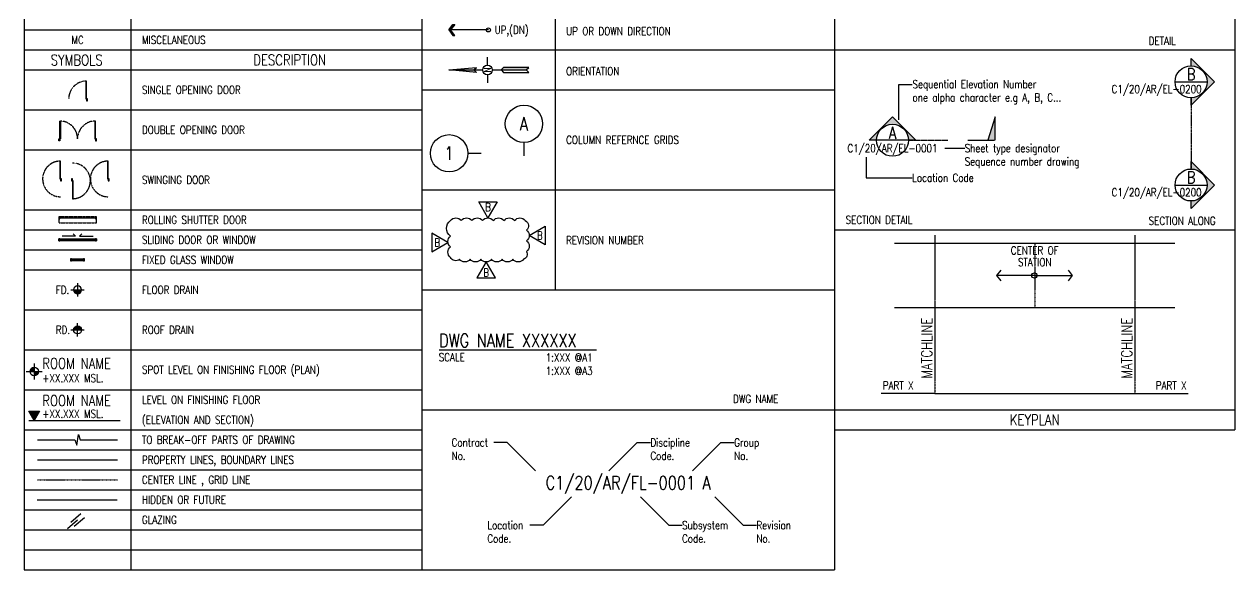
# Model space of a CAD drawing. Header units: millimetres. Extents: x -2196631 to 160, y -11674 to 51770.
# Drawn here: x -944706 to -922016, y -11674 to -1441 of the extents above; entities that cross this region are included whole.
import ezdxf
from ezdxf.enums import TextEntityAlignment as Align

# ---------------------------------------------------------------- set-up
doc = ezdxf.new("R2010")
doc.units = ezdxf.units.MM
for name, pattern in [('ACAD_ISO02W100', [15, 12, -3]), ('CENTER', [2, 1.25, -0.25, 0.25, -0.25]), ('CENTER2', [28.575, 19.05, -3.175, 3.175, -3.175]), ('HIDDEN', [0.375, 0.25, -0.125]), ('PHANTOM', [2.5, 1.25, -0.25, 0.25, -0.25, 0.25, -0.25])]:
    doc.linetypes.add(name, pattern=pattern)
for name, color, linetype in [('Break', 3, 'Continuous'), ('Dim', 1, 'Continuous'), ('Door', 2, 'Continuous'), ('Elevation View', 3, 'Continuous'), ('FD.&RD.', 2, 'Continuous'), ('GL', 3, 'Continuous'), ('GLAZING', 149, 'Continuous'), ('Grid Center', 1, 'Continuous'), ('hidden', 7, 'ACAD_ISO02W100'), ('Level Spec', 3, 'Continuous'), ('Level Spot', 3, 'Continuous'), ('Match Line', 5, 'PHANTOM'), ('Open', 1, 'HIDDEN'), ('Orientation', 3, 'Continuous'), ('PROPERTY LINES', 5, 'Continuous'), ('Revision', 1, 'Continuous'), ('Section', 5, 'Continuous'), ('Slope', 1, 'Continuous'), ('Symbols', 1, 'Continuous'), ('TEXT 1', 1, 'Continuous'), ('TEXT 3', 3, 'Continuous'), ('TEXT 4', 4, 'Continuous'), ('TEXT 5', 5, 'Continuous'), ('Up.Down.', 1, 'Continuous'), ('Wording', 3, 'Continuous')]:
    doc.layers.add(name, color=color, linetype=linetype)
doc.styles.add('Romens', font='romans.shx', dxfattribs={"width": 0.8})
doc.dimstyles.new('AA-50', dxfattribs={"dimscale": 0.05, "dimtxt": 3, "dimasz": 3, "dimexe": 2, "dimexo": 1, "dimgap": 1.5, "dimtad": 1, "dimdec": 0, "dimlfac": 1000, "dimzin": 0, "dimdsep": 46, "dimtxsty": 'Romens', "dimcen": 0.3, "dimdle": 2, "dimclrd": 1, "dimclre": 1, "dimclrt": 3, "dimadec": 0, "dimazin": 0, "dimtfac": 1, "dimtdec": 0, "dimtix": 1, "dimtmove": 1, "dimatfit": 3, "dimfxl": 0, "dimtolj": 1, "dimtzin": 0, "dimarcsym": 0})
pattern_1 = [(180, (-20.349498, -12.031288), (-3e-18, -0.025), [])]

# ---------------------------------------------------------------- blocks, each defined once
blk = doc.blocks.new('*D47')
at = {"layer": 'Defpoints', "color": 0, "transparency": 16777216}
for p in [(-927641, -8091), (-923891, -8091), (-923891, -8366)]:
    blk.add_point(p, dxfattribs=at)
at = {"layer": 'Dim', "color": 1, "linetype": 'CENTER2', "lineweight": -2, "transparency": 16777216}
for p, q in [((-927641, -8091), (-927641, -8366)), ((-923891, -8091), (-923891, -8366))]:
    blk.add_line(p, q, dxfattribs=at)
at = {"layer": 'Dim', "color": 1, "lineweight": -2, "transparency": 16777216}
blk.add_line((-927641, -8366), (-923891, -8366), dxfattribs=at)
at = {"layer": 'Dim', "color": 1, "transparency": 16777216}
for points in [[(-927641, -8366), (-927641, -8366), (-927641, -8366)], [(-923891, -8366), (-923891, -8366), (-923891, -8366)]]:
    blk.add_solid(points, dxfattribs=at)
at = {"layer": 'Dim', "color": 3, "transparency": 16777216, "insert": (-925766, -8366), "char_height": 0.15, "attachment_point": 5, "style": 'Romens'}
blk.add_mtext('\\A1;PART X', dxfattribs=at)
blk = doc.blocks.new('GLAZING')
at = {"layer": 'GLAZING'}
for points in [[(-0.38, -0.325), (0, 0)], [(-0.255, -0.086), (0.125, 0.238)], [(-0.125, -0.238), (0.255, 0.086)]]:
    blk.add_lwpolyline(points, dxfattribs=at)
blk = doc.blocks.new('FINISHING FLOOR - ( ELE - SEC )')
at = {"layer": 'Level Spec'}
h = blk.add_hatch(color=1, dxfattribs=at)
h.dxf.hatch_style = 1
h.paths.add_polyline_path([(0, 0), (-0.199, 0.345), (0.199, 0.345)])
at = {"layer": 'Level Spec', "color": 1}
blk.add_lwpolyline([(0, 0), (-0.199, 0.345), (0.199, 0.345)], close=True, dxfattribs=at)
at = {"layer": 'TEXT 3', "style": 'Romens', "width": 0.8}
blk.add_attdef('+XX.XXXMSL.', (0.299, 0.1), '', height=0.3, dxfattribs=at)
at = {"layer": 'TEXT 4', "style": 'Romens', "width": 0.8}
blk.add_attdef('XXXXXX_X', (0.299, 0.545), '', height=0.4, dxfattribs=at)
blk = doc.blocks.new('REVISION 2')
at = {"layer": 'Revision'}
blk.add_lwpolyline([(0, 0), (-0.346, -0.6), (0.346, -0.6)], close=True, dxfattribs=at)
at = {"layer": 'Revision', "color": 2, "style": 'Romens', "width": 0.8}
blk.add_attdef('B', text='', height=0.3, dxfattribs=at).set_placement((0, -0.4), align=Align.MIDDLE_CENTER)
blk = doc.blocks.new('REVISION 1')
at = {"layer": 'Revision'}
blk.add_lwpolyline([(0, 0), (-0.6, 0.346), (-0.6, -0.346)], close=True, dxfattribs=at)
at = {"layer": 'Revision', "color": 2, "style": 'Romens', "width": 0.8}
blk.add_attdef('B', text='', height=0.3, dxfattribs=at).set_placement((-0.4, 0), align=Align.MIDDLE_CENTER)
blk = doc.blocks.new('SPOT LEVEL')
h = blk.add_hatch(color=1)
h.dxf.hatch_style = 1
h.paths.add_polyline_path([(0, 0.16, 0.414214), (-0.16, 0), (0, 0)])
h = blk.add_hatch(color=1)
h.dxf.hatch_style = 1
h.paths.add_polyline_path([(0.16, 0), (0, 0), (0, -0.16, 0.414214)])
at = {"color": 1}
for points in [[(-0.3, 0), (0.3, 0)], [(0, 0.3), (0, -0.3)]]:
    blk.add_lwpolyline(points, dxfattribs=at)
at = {"color": 2}
blk.add_circle((0, 0), 0.16, dxfattribs=at)
at = {"layer": 'TEXT 3', "style": 'Romens', "width": 0.8}
blk.add_attdef('+XX.XXXMSL.', (0.299, -0.4), '', height=0.3, dxfattribs=at)
at = {"layer": 'TEXT 4', "style": 'Romens', "width": 0.8}
blk.add_attdef('ROOMNAME', (0.299, 0.1), '', height=0.4, dxfattribs=at)
blk = doc.blocks.new('UP OR DOWN DIRECTION')
at = {"layer": 'Slope'}
h = blk.add_hatch(dxfattribs=at)
h.set_pattern_fill('ANSI31', color=256, scale=0.2, angle=135)
h.set_pattern_definition(pattern_1)
h.paths.add_polyline_path([(-1.264, 0.202), (-1.334, 0.202), (-1.486, 0), (-1.416, 0)])
h = blk.add_hatch(dxfattribs=at)
h.set_pattern_fill('ANSI31', color=256, scale=0.2, angle=135)
h.set_pattern_definition(pattern_1)
h.paths.add_polyline_path([(-1.264, -0.202), (-1.334, -0.202), (-1.486, 0), (-1.416, 0)])
for points in [[(0, 0), (-1.486, 0), (-1.334, 0.202), (-1.264, 0.202), (-1.416, 0)], [(0, 0), (-1.486, 0), (-1.334, -0.202), (-1.264, -0.202), (-1.416, 0)]]:
    blk.add_lwpolyline(points, dxfattribs=at)
blk.add_circle((0, 0), 0.075, dxfattribs=at)
at = {"layer": 'TEXT 3', "style": 'Romens', "width": 0.8}
blk.add_attdef('UP,(DN)', (0.234, -0.149), '', height=0.3, dxfattribs=at)
blk = doc.blocks.new('ORIENTATION')
h = blk.add_hatch(color=256)
h.dxf.hatch_style = 1
h.paths.add_polyline_path([(-1.453, 0), (-0.414, -0.094), (-0.509, 0)])
h = blk.add_hatch(color=256)
h.dxf.hatch_style = 1
h.paths.add_polyline_path([(0.603, 0.094), (0.509, 0), (1.453, 0), (1.547, 0.094)])
for points in [[(0, 0.182), (0, 0.484)], [(-1.453, 0), (-0.414, 0.094)], [(-1.453, 0), (-0.182, 0)], [(-0.414, -0.094), (-1.453, 0)], [(-0.509, 0), (-0.414, 0.094)], [(0.182, 0), (1.453, 0)], [(0.509, 0), (0.603, 0.094)], [(1.547, 0.094), (0.603, 0.094)], [(1.453, 0), (1.547, 0.094)], [(-0.509, 0), (-0.414, -0.094)], [(0, -0.182), (0, -0.484)], [(0.509, 0), (0.603, -0.094)], [(0.603, -0.094), (1.547, -0.094)], [(1.453, 0), (1.547, -0.094)]]:
    blk.add_lwpolyline(points)
blk.add_circle((0, 0), 0.182)
at = {"layer": 'TEXT 3', "style": 'Romens', "width": 0.8}
blk.add_text('N', height=0.242, rotation=90, dxfattribs=at).set_placement((0, 0), align=Align.MIDDLE_CENTER)
blk = doc.blocks.new('COLUMN REFERNCE GRIDS 2')
at = {"layer": 'GL'}
blk.add_lwpolyline([(-0.5, 0), (0, 0)], dxfattribs=at)
blk.add_circle((-1.2, 0), 0.7, dxfattribs=at)
at = {"layer": 'TEXT 5', "style": 'Romens', "width": 0.8}
blk.add_attdef('1', text='', height=0.5, dxfattribs=at).set_placement((-1.2, 0), align=Align.MIDDLE_CENTER)
blk = doc.blocks.new('COLUMN REFERNCE GRIDS 1')
at = {"layer": 'GL'}
blk.add_lwpolyline([(0, 0.5), (0, 0)], dxfattribs=at)
blk.add_circle((0, 1.2), 0.7, dxfattribs=at)
at = {"layer": 'TEXT 5', "style": 'Romens', "width": 0.8}
blk.add_attdef('A', text='', height=0.5, dxfattribs=at).set_placement((0, 1.2), align=Align.MIDDLE_CENTER)
blk = doc.blocks.new('SECTION DETAIL A')
at = {"layer": 'Elevation View'}
h = blk.add_hatch(color=5, dxfattribs=at)
h.dxf.hatch_style = 1
edge = h.paths.add_edge_path()
edge.add_line((0, 0.879), (-0.879, 0))
edge.add_line((-0.879, 0), (-0.6, 0))
edge.add_arc((0, 0), 0.6, 0, 180, ccw=False)
edge.add_line((0.6, 0), (0.879, 0))
edge.add_line((0.879, 0), (0, 0.879))
blk.add_lwpolyline([(-0.879, 0), (0, 0.879), (0.879, 0)], close=True, dxfattribs=at)
blk.add_circle((0, 0), 0.6, dxfattribs=at)
at = {"layer": 'TEXT 3', "style": 'Romens', "width": 0.8}
blk.add_attdef('DRAWINGNO.', text='', height=0.3, dxfattribs=at).set_placement((0, -0.3), align=Align.MIDDLE_CENTER)
at = {"layer": 'TEXT 5', "style": 'Romens', "width": 0.8}
blk.add_attdef('A', text='', height=0.45, dxfattribs=at).set_placement((0, 0.285), align=Align.MIDDLE_CENTER)
blk = doc.blocks.new('SECTION DETAIL B')
at = {"layer": 'Elevation View'}
h = blk.add_hatch(color=5, dxfattribs=at)
h.dxf.hatch_style = 1
edge = h.paths.add_edge_path()
edge.add_line((0.879, 0), (0, 0.879))
edge.add_line((0, 0.879), (0, 0.6))
edge.add_arc((0, 0), 0.6, 0, 90, ccw=False)
edge.add_arc((0, 0), 0.6, -90, 0, ccw=False)
edge.add_line((0, -0.6), (0, -0.879))
edge.add_line((0, -0.879), (0.879, 0))
blk.add_line((-0.6, 0), (0.6, 0), dxfattribs=at)
blk.add_lwpolyline([(0, 0.6), (0, 0.879), (0.879, 0), (0, -0.879), (0, -0.6)], dxfattribs=at)
blk.add_circle((0, 0), 0.6, dxfattribs=at)
at = {"layer": 'TEXT 3', "style": 'Romens', "width": 0.8}
blk.add_attdef('DRAWINGNO.', text='', height=0.3, dxfattribs=at).set_placement((0.396, -0.514), align=Align.BOTTOM_RIGHT)
at = {"layer": 'TEXT 5', "style": 'Romens', "width": 0.8}
blk.add_attdef('B', text='', height=0.45, dxfattribs=at).set_placement((0, 0.285), align=Align.MIDDLE_CENTER)
blk = doc.blocks.new('SECTION SYMBOLS')
at = {"layer": 'Section'}
h = blk.add_hatch(color=256, dxfattribs=at)
h.dxf.hatch_style = 1
h.paths.add_polyline_path([(1.029, 0.879), (1.029, 0), (0.75, 0)])
at = {"layer": 'Section', "linetype": 'CENTER', "ltscale": 0.8}
blk.add_lwpolyline([(0, 0), (1.029, 0), (1.029, 0.879), (0.75, 0)], dxfattribs=at)
blk = doc.blocks.new('RD.-FD.')
at = {"layer": 'FD.&RD.'}
h = blk.add_hatch(color=1, dxfattribs=at)
h.dxf.hatch_style = 1
h.paths.add_polyline_path([(0.15, 0), (0, 0), (0, 0.15, -0.414214)])
h.paths.add_polyline_path([(0, 0), (-0.15, 0, -0.414214), (0, 0.15)])
at = {"layer": 'Defpoints'}
for p, q in [((-0.25, 0), (0.25, 0)), ((0, -0.25), (0, 0.25))]:
    blk.add_line(p, q, dxfattribs=at)
at = {"layer": 'FD.&RD.', "color": 1}
blk.add_line((-0.15, 0), (0.15, 0), dxfattribs=at)
blk.add_circle((0, 0), 0.15, dxfattribs=at)
blk = doc.blocks.new('DWG NAME.')
at = {"layer": 'Wording', "linetype": 'ByBlock'}
blk.add_lwpolyline([(0, 0), (5.9, 0)], dxfattribs=at)
at = {"layer": 'TEXT 3', "style": 'Romens', "width": 0.8}
blk.add_text('SCALE', height=0.3, dxfattribs=at).set_placement((-0.011, -0.427))
for tag, p in [('1:XXX@A1', (4, -0.527)), ('1:XXX@A3', (4, -1.027))]:
    blk.add_attdef(tag, text='', height=0.3, dxfattribs=at).set_placement(p, align=Align.BOTTOM_LEFT)
at = {"layer": 'TEXT 5', "style": 'Romens', "width": 0.8}
for tag, p in [('DWGNAME.XXXXXXXXXXX', (0, 0.6)), ('DWGNAME.', (0, 0.1)), ('A', (5.367, 0.1))]:
    blk.add_attdef(tag, p, '', height=0.4, dxfattribs=at)

msp = doc.modelspace()

# ---------------------------------------------------------------- linework, layer by layer
at = {"color": 4}
for p, q in [((-944705.9984, 13250.9996), (-944705.9984, -11674.0004)), ((-922016.2613, 13250.9996), (-922016.2613, -9049.0004)), ((-937255.9984, 12500.9996), (-937255.9984, -11674.0004)), ((-934755.9984, 12500.9996), (-934755.9984, -6424.0004)), ((-929516.2613, 12500.9996), (-929516.2613, -11674.0004)), ((-942705.9984, 1825.9996), (-942705.9984, -11674.0004)), ((-944705.9984, -1924.0004), (-937255.9984, -1924.0004)), ((-944705.9984, -2299.0004), (-937255.9984, -2299.0004)), ((-937255.9984, -6424.0004), (-929516.2613, -6424.0004)), ((-937255.9984, -8674.0004), (-929516.2613, -8674.0004)), ((-929516.2613, -9049.0004), (-922016.2613, -9049.0004)), ((-944705.9984, -11674.0004), (-929516.2613, -11674.0004))]:
    msp.add_line(p, q, dxfattribs=at)
at = {"color": 250}
for p, q in [((-944705.9984, -1549.0004), (-937255.9984, -1549.0004)), ((-937255.9984, -1924.0004), (-929516.2613, -1924.0004)), ((-937255.9984, -2674.0004), (-929516.2613, -2674.0004)), ((-944705.9984, -3049.0004), (-937255.9984, -3049.0004)), ((-937255.9984, -4549.0004), (-929516.2613, -4549.0004)), ((-944705.9984, -4924.0004), (-937255.9984, -4924.0004)), ((-944705.9984, -5299.0004), (-937255.9984, -5299.0004)), ((-944705.9984, -5674.0004), (-937255.9984, -5674.0004)), ((-944705.9984, -6049.0004), (-937255.9984, -6049.0004)), ((-944705.9984, -7549.0004), (-937255.9984, -7549.0004)), ((-944705.9984, -8299.0004), (-937255.9984, -8299.0004)), ((-944705.9984, -9049.0004), (-937255.9984, -9049.0004)), ((-944705.9984, -9424.0004), (-937255.9984, -9424.0004)), ((-944705.9984, -9799.0004), (-937255.9984, -9799.0004)), ((-944705.9984, -10174.0004), (-937255.9984, -10174.0004)), ((-944705.9984, -10549.0004), (-937255.9984, -10549.0004)), ((-944705.9984, -10924.0004), (-937255.9984, -10924.0004)), ((-944705.9984, -11299.0004), (-937255.9984, -11299.0004))]:
    msp.add_line(p, q, dxfattribs=at)
at = {"color": 4}
for points in [[(-929516.2613, -1924.0004), (-922016.2613, -1924.0004)], [(-929516.2613, -5299.0004), (-922016.2613, -5299.0004)], [(-929516.2613, -8674.0004), (-922016.2613, -8674.0004)]]:
    msp.add_lwpolyline(points, dxfattribs=at)
at = {"color": 250}
for points in [[(-944705.9984, -3799.0004), (-937255.9984, -3799.0004)], [(-944705.9984, -6799.0004), (-937255.9984, -6799.0004)]]:
    msp.add_lwpolyline(points, dxfattribs=at)
at = {"layer": 'Break'}
msp.add_lwpolyline([(-944455.9984, -9236.5004), (-943755.9984, -9236.5004), (-943722.3178, -9335.1599), (-943689.6791, -9137.841), (-943655.9984, -9236.5004), (-942955.9984, -9236.5004)], dxfattribs=at)
at = {"layer": 'Door'}
msp.add_line((-943594.4984, -5861.5004), (-943817.4984, -5861.5004), dxfattribs=at)
for points in [[(-943550.927, -2841.0004), (-943537.927, -2841.0004), (-943537.927, -2507.0004), (-943550.927, -2507.0004)], [(-943537.927, -2841.0004), (-943537.927, -2878.0004), (-943519.427, -2878.0004), (-943519.427, -2841.0004)], [(-944026.9984, -3591.0004), (-944039.9984, -3591.0004), (-944039.9984, -3257.0004), (-944026.9984, -3257.0004)], [(-943384.9984, -3591.0004), (-943371.9984, -3591.0004), (-943371.9984, -3257.0004), (-943384.9984, -3257.0004)], [(-944039.9984, -3591.0004), (-944039.9984, -3628.0004), (-944058.4984, -3628.0004), (-944058.4984, -3591.0004)], [(-943371.9984, -3591.0004), (-943371.9984, -3628.0004), (-943353.4984, -3628.0004), (-943353.4984, -3591.0004)], [(-944039.9984, -4343.0004), (-944026.9984, -4343.0004), (-944026.9984, -4009.0004), (-944039.9984, -4009.0004)], [(-943145.2854, -4343.0004), (-943132.2854, -4343.0004), (-943132.2854, -4009.0004), (-943145.2854, -4009.0004)], [(-944026.9984, -4343.0004), (-944026.9984, -4380.0004), (-944008.4984, -4380.0004), (-944008.4984, -4343.0004)], [(-943800.2854, -4380.0004), (-943800.2854, -4343.0004), (-943818.7854, -4343.0004), (-943818.7854, -4380.0004)], [(-943787.2854, -4380.0004), (-943800.2854, -4380.0004), (-943800.2854, -4714.0004), (-943787.2854, -4714.0004)], [(-943132.2854, -4343.0004), (-943132.2854, -4380.0004), (-943113.7854, -4380.0004), (-943113.7854, -4343.0004)], [(-944039.9984, -5092.7504), (-944039.9984, -5055.7504), (-944058.4984, -5055.7504), (-944058.4984, -5092.7504)], [(-943371.9984, -5055.7504), (-943371.9984, -5092.7504), (-943353.4984, -5092.7504), (-943353.4984, -5055.7504)], [(-944039.9984, -5505.0004), (-944039.9984, -5468.0004), (-944058.4984, -5468.0004), (-944058.4984, -5505.0004)], [(-943371.9984, -5468.0004), (-943371.9984, -5505.0004), (-943353.4984, -5505.0004), (-943353.4984, -5468.0004)], [(-943817.4984, -5880.0004), (-943817.4984, -5843.0004), (-943835.9984, -5843.0004), (-943835.9984, -5880.0004)], [(-943575.9984, -5880.0004), (-943575.9984, -5843.0004), (-943594.4984, -5843.0004), (-943594.4984, -5880.0004)]]:
    msp.add_lwpolyline(points, close=True, dxfattribs=at)
msp.add_lwpolyline([(-944039.9984, -5074.2504), (-943371.9984, -5074.2504)], dxfattribs=at)
at = {"layer": 'Grid Center', "linetype": 'CENTER', "ltscale": 0.5}
for points in [[(-925766.2613, -5553.4595), (-925766.2613, -6753.4595)], [(-944455.9984, -9986.5004), (-942955.9984, -9986.5004)]]:
    msp.add_lwpolyline(points, dxfattribs=at)
at = {"layer": 'hidden'}
msp.add_lwpolyline([(-944462.9584, -10361.5004), (-942962.9584, -10361.5004)], dxfattribs=at)
at = {"layer": 'Level Spec'}
msp.add_lwpolyline([(-944616.46, -8873.8046), (-942906.5685, -8873.8046)], dxfattribs=at)
at = {"layer": 'Match Line'}
for points in [[(-927641.2613, -5396.1481), (-927641.2613, -8091.0033)], [(-923891.2613, -5396.1481), (-923891.2613, -8091.0033)]]:
    msp.add_lwpolyline(points, dxfattribs=at)
at = {"layer": 'Open', "linetype": 'HIDDEN', "ltscale": 0.75}
msp.add_lwpolyline([(-944058.4984, -5167.2504), (-943352.9984, -5167.2504), (-943352.9984, -5055.7504), (-944058.4984, -5055.7504)], close=True, dxfattribs=at)
at = {"layer": 'Open', "color": 1, "linetype": 'ByBlock'}
msp.add_lwpolyline([(-944058.4984, -5468.0004), (-943353.4984, -5468.0004), (-943353.4984, -5505.0004), (-944058.4984, -5505.0004)], close=True, dxfattribs=at)
at = {"layer": 'Open', "linetype": 'ByBlock'}
for points in [[(-943692.4984, -5486.5004), (-944039.9984, -5486.5004), (-944039.9984, -5468.0004), (-943692.4984, -5468.0004)], [(-944039.9984, -5486.5004), (-943719.4984, -5486.5004), (-943719.4984, -5505.0004), (-944039.9984, -5505.0004)], [(-943692.4984, -5468.0004), (-943371.9984, -5468.0004), (-943371.9984, -5486.5004), (-943692.4984, -5486.5004)], [(-943817.4984, -5843.0004), (-943594.4984, -5843.0004), (-943594.4984, -5880.0004), (-943817.4984, -5880.0004)]]:
    msp.add_lwpolyline(points, close=True, dxfattribs=at)
at = {"layer": 'Open', "linetype": 'HIDDEN', "ltscale": 0.75}
for centre, start, end in [((-943537.927, -2841.0004), 90, 180), ((-944039.9984, -3591.0004), 0, 90), ((-943371.9984, -3591.0004), 90, 180), ((-944026.9984, -4343.0004), 90, 270), ((-943800.2854, -4380.0004), 270, 90), ((-943132.2854, -4343.0004), 90, 270)]:
    msp.add_arc(centre, 334, start, end, dxfattribs=at)
at = {"layer": 'PROPERTY LINES', "linetype": 'ByBlock'}
msp.add_lwpolyline([(-944459.0832, -9611.5004), (-942959.0832, -9611.5004)], dxfattribs=at)
at = {"layer": 'Revision'}
msp.add_lwpolyline([(-936714.1424, -5124.315, -0.52056705), (-936514.1424, -5124.315, -0.52056705), (-936314.1424, -5124.315, -0.52056705), (-936114.1424, -5124.315, -0.52056705), (-935914.1424, -5124.315, -0.52056705), (-935714.1424, -5124.315, -0.52056705), (-935514.1424, -5124.315, -0.52056705), (-935314.1424, -5124.315, -0.52056705), (-935292.916, -5303.0886, -0.52056705), (-935292.916, -5503.0886, -0.52056705), (-935292.916, -5703.0886, -0.52056705), (-935347.4832, -5848.5214, -0.52056705), (-935547.4832, -5848.5214, -0.52056705), (-935747.4832, -5848.5214, -0.52056705), (-935947.4832, -5848.5214, -0.52056705), (-936147.4832, -5848.5214, -0.52056705), (-936347.4832, -5848.5214, -0.52056705), (-936547.4832, -5848.5214, -0.52056705), (-936714.1424, -5815.1806, -0.52056705), (-936714.1424, -5615.1806, -0.52056705), (-936714.1424, -5415.1806, -0.52056705)], format="xyb", close=True, dxfattribs=at)
for points in [[(-943787.927, -5371.0463), (-943742.9023, -5416.0709), (-943997.6003, -5416.0709)], [(-943624.0698, -5371.0463), (-943669.0945, -5416.0709), (-943414.3965, -5416.0709)]]:
    msp.add_lwpolyline(points, dxfattribs=at)
at = {"layer": 'Section', "linetype": 'CENTER', "ltscale": 0.8}
for points in [[(-922836.1394, -2820.9815), (-922836.1394, -4156.7994)], [(-928131.8776, -3617.7438), (-927394.2244, -3617.7438)]]:
    msp.add_lwpolyline(points, dxfattribs=at)
at = {"layer": 'Slope'}
for points in [[(-926403.8351, -6052.411), (-926479.8836, -6153.4595), (-926403.8351, -6254.508)], [(-925140.3246, -6052.411), (-925064.2761, -6153.4595), (-925140.3246, -6254.508)], [(-925772.0799, -6153.4595), (-926479.8836, -6153.4595)], [(-925772.0799, -6153.4595), (-925064.2761, -6153.4595)]]:
    msp.add_lwpolyline(points, dxfattribs=at)
msp.add_circle((-925772.0799, -6153.4595), 50, dxfattribs=at)
at = {"layer": 'Symbols', "color": 3}
for p, q in [((-923141.2613, -5553.4595), (-928391.2613, -5553.4595)), ((-928391.2613, -6753.4595), (-923141.2613, -6753.4595))]:
    msp.add_line(p, q, dxfattribs=at)

# ---------------------------------------------------------------- block references
at = {"xscale": 500, "yscale": 500, "zscale": 500}
msp.add_blockref('SECTION SYMBOLS', (-927019.2244, -3617.7438), dxfattribs=at)
at = {"layer": 'FD.&RD.', "xscale": -500, "yscale": 500, "zscale": 500, "rotation": 180}
msp.add_blockref('RD.-FD.', (-943705.9984, -6424.0004), dxfattribs=at)
at = {"layer": 'FD.&RD.', "xscale": 500, "yscale": 500, "zscale": 500}
msp.add_blockref('RD.-FD.', (-943705.9984, -7174.0004), dxfattribs=at)
at = {"layer": 'GL', "xscale": 500, "yscale": 500, "zscale": 500}
for name, p, values in [('COLUMN REFERNCE GRIDS 1', (-935339.6286, -3909.0698), {'A': 'A'}), ('COLUMN REFERNCE GRIDS 2', (-936141.4378, -3862.4351), {'1': '1'})]:
    msp.add_blockref(name, p, dxfattribs=at).add_auto_attribs(values)
at = {"layer": 'GLAZING', "xscale": 500, "yscale": 500, "zscale": 500}
msp.add_blockref('GLAZING', (-943705.9984, -10736.5004), dxfattribs=at)
at = {"layer": 'Level Spec', "xscale": 500, "yscale": 500, "zscale": 500}
msp.add_blockref('FINISHING FLOOR - ( ELE - SEC )', (-944516.8671, -8873.8046), dxfattribs=at).add_auto_attribs({'XXXXXX_X': 'ROOM NAME', '+XX.XXXMSL.': '+XX.XXX MSL.'})
at = {"layer": 'Level Spot', "xscale": 500, "yscale": 500, "zscale": 500}
msp.add_blockref('SPOT LEVEL', (-944516.8671, -7954.1217), dxfattribs=at).add_auto_attribs({'ROOMNAME': 'ROOM NAME', '+XX.XXXMSL.': '+XX.XXX MSL.'})
at = {"layer": 'Orientation', "xscale": 500, "yscale": 500, "zscale": 500}
msp.add_blockref('ORIENTATION', (-936022.7013, -2299.0004), dxfattribs=at)
at = {"layer": 'Revision'}
ref = msp.add_blockref('REVISION 2', (-936014.1424, -5072.2583), dxfattribs=dict(at, xscale=-500, yscale=500, zscale=500, rotation=180))
ref.add_attrib('B', 'B', dxfattribs={"color": 2, "height": 150, "style": 'Romens', "width": 0.8}).set_placement((-936014.1424, -4872.2583), align=Align.MIDDLE_CENTER)
at = {"layer": 'Revision', "xscale": 500, "yscale": 500, "zscale": 500}
for name, p in [('REVISION 1', (-936764.4669, -5535.6729)), ('REVISION 2', (-936047.4832, -5900.5781))]:
    msp.add_blockref(name, p, dxfattribs=at).add_auto_attribs({'B': 'B'})
at = {"layer": 'Revision'}
ref = msp.add_blockref('REVISION 1', (-935240.8593, -5403.0886), dxfattribs=dict(at, xscale=-500, yscale=500, zscale=500))
ref.add_attrib('B', 'B', dxfattribs={"color": 2, "height": 150, "style": 'Romens', "width": 0.8}).set_placement((-935040.8593, -5403.0886), align=Align.MIDDLE_CENTER)
at = {"layer": 'Section', "xscale": 500, "yscale": 500, "zscale": 500}
for name, p, values in [('SECTION DETAIL B', (-922836.1394, -2520.9815), {'B': 'B', 'DRAWINGNO.': 'C1/20/AR/EL-0200'}), ('SECTION DETAIL A', (-928431.8776, -3617.7438), {'A': 'A', 'DRAWINGNO.': 'C1/20/AR/EL-0001'}), ('SECTION DETAIL B', (-922836.1394, -4456.7994), {'B': 'B', 'DRAWINGNO.': 'C1/20/AR/EL-0200'})]:
    msp.add_blockref(name, p, dxfattribs=at).add_auto_attribs(values)
at = {"layer": 'Up.Down.', "xscale": 500, "yscale": 500, "zscale": 500}
msp.add_blockref('UP OR DOWN DIRECTION', (-936005.9984, -1549.0004), dxfattribs=at).add_auto_attribs({'UP,(DN)': 'UP,(DN)'})
at = {"layer": 'Wording'}
ref = msp.add_blockref('DWG NAME.', (-936931.062, -7549.0004), dxfattribs=dict(at, xscale=499.9999999999999, yscale=499.9999999999999, zscale=499.9999999999999))
ref.add_attrib('DWGNAME.', 'DWG NAME XXXXXX', (-936931.062, -7499.0004), dxfattribs={"layer": 'TEXT 5', "height": 250, "style": 'Romens', "width": 0.8})
ref.add_attrib('1:XXX@A1', '1:XXX @A1', dxfattribs={"layer": 'TEXT 3', "height": 150, "style": 'Romens', "width": 0.8}).set_placement((-934931.062, -7812.6546), align=Align.BOTTOM_LEFT)
ref.add_attrib('1:XXX@A3', '1:XXX @A3', dxfattribs={"layer": 'TEXT 3', "height": 150, "style": 'Romens', "width": 0.8}).set_placement((-934931.062, -8062.6546), align=Align.BOTTOM_LEFT)

# ---------------------------------------------------------------- texts
at = {"layer": 'TEXT 1', "style": 'Romens', "width": 0.8}
for s, p in [('Sequential Elevation Number', (-928056.1617, -2565.7452)), ('one alpha character e.g A, B, C...', (-928056.1617, -2815.7452)), ('Sheet type designator', (-927078.2434, -3766.0734)), ('Sequence number drawing', (-927078.2434, -4016.0734)), ('Location Code', (-928061.9191, -4321.0093)), ('Contract', (-936695.8817, -9286.1778)), ('Discipline', (-932969.2536, -9286.1778)), ('Group', (-931398.9461, -9286.1778)), ('No.', (-936695.8817, -9536.1778)), ('Code.', (-932969.2536, -9536.1778)), ('No.', (-931398.9461, -9536.1778)), ('Location', (-936025.5088, -10838.7032)), ('Subsystem', (-932375.8334, -10838.7032)), ('Revision', (-930982.2991, -10838.7032)), ('Code.', (-936025.5088, -11088.7032)), ('Code.', (-932375.8334, -11088.7032)), ('No.', (-930982.2991, -11088.7032))]:
    msp.add_text(s, height=150, dxfattribs=at).set_placement(p, align=Align.MIDDLE_LEFT)
at = {"layer": 'TEXT 3', "style": 'Romens', "width": 0.8}
for s, p in [('UP OR DOWN DIRECTION', (-934549.3046, -1647.3553)), ('DETAIL', (-923630.416, -1828.7646)), ('ORIENTATION', (-934549.3046, -2397.3553)), ('COLUMN REFERNCE GRIDS', (-934549.3046, -3685.1258)), ('SECTION DETAIL', (-929309.5675, -5186.5004)), ('SECTION ALONG', (-923630.416, -5203.7646)), ('REVISION NUMBER', (-934549.3046, -5567.8616)), ('SPOT LEVEL ON FINISHING FLOOR (PLAN)', (-942499.3046, -7995.6658)), ('DWG NAME', (-931420.1531, -8544.2363)), ('TO BREAK-OFF PARTS OF DRAWING', (-942499.3046, -9311.5004)), ('PROPERTY LINES, BOUNDARY LINES', (-942499.3046, -9686.5004)), ('CENTER LINE , GRID LINE', (-942499.3046, -10061.5004)), ('HIDDEN OR FUTURE', (-942499.3046, -10436.5004)), ('GLAZING', (-942499.3046, -10811.5004))]:
    msp.add_text(s, height=150, dxfattribs=at).set_placement(p)
for s, p in [('MC', (-943705.9984, -1736.5004)), ('CENTER OF', (-925766.2613, -5683.7606)), ('STATION', (-925766.2613, -5905.0315)), ('PART X', (-928324.6895, -8216.0033)), ('PART X', (-923207.8332, -8216.0033))]:
    msp.add_text(s, height=150, dxfattribs=at).set_placement(p, align=Align.MIDDLE_CENTER)
for s, p in [('MISCELANEOUS', (-942499.3046, -1736.5004)), ('SINGLE OPENING DOOR', (-942499.3046, -2674.0004)), ('DOUBLE OPENING DOOR', (-942499.3046, -3424.0004)), ('SWINGING DOOR', (-942499.3046, -4361.5004)), ('ROLLING SHUTTER DOOR', (-942499.3046, -5111.5004)), ('SLIDING DOOR OR WINDOW', (-942499.3046, -5486.5004)), ('FIXED GLASS WINDOW', (-942499.3046, -5861.5004)), ('FD.', (-944113.5526, -6424.0004)), ('FLOOR DRAIN', (-942499.3046, -6424.0004)), ('RD.', (-944113.5526, -7174.0004)), ('ROOF DRAIN', (-942499.3046, -7174.0004)), ('LEVEL ON FINISHING FLOOR', (-942499.3046, -8486.5004)), ('(ELEVATION AND SECTION)', (-942499.3046, -8861.5004))]:
    msp.add_text(s, height=150, dxfattribs=at).set_placement(p, align=Align.MIDDLE_LEFT)
at = {"layer": 'TEXT 4', "color": 0, "style": 'Romens', "width": 0.8}
for s, p in [('SYMBOLS', (-943721.8475, -2114.4721)), ('DESCRIPTION', (-939730.9984, -2111.5004)), ('KEYPLAN', (-925766.2613, -8861.5004))]:
    msp.add_text(s, height=200, dxfattribs=at).set_placement(p, align=Align.MIDDLE_CENTER)
at = {"layer": 'TEXT 4', "color": 7, "style": 'Romens', "width": 0.8}
msp.add_text('C1/20/AR/FL-0001 A', height=250, dxfattribs=at).set_placement((-933386.1299, -10040.527), align=Align.MIDDLE_CENTER)
at = {"layer": 'TEXT 4', "style": 'Romens', "width": 0.8}
for p in [(-927691.2613, -8091.0033), (-923941.2613, -8091.0033)]:
    msp.add_attdef('MATCHLINE', p, '', height=200, rotation=90, dxfattribs=at)

# ---------------------------------------------------------------- dimensions: what is measured, and where the dimension line sits
at = {"layer": 'Dim'}
dim = msp.add_linear_dim(base=(-923891.2613, -8366.0033), p1=(-927641.2613, -8091.0033), p2=(-923891.2613, -8091.0033), text='PART X', dimstyle='AA-50', dxfattribs=at)
dim.commit()
dim.dimension.update_dxf_attribs({"geometry": '*D47', "text_midpoint": (-925766.2613, -8365.8533)})

# ---------------------------------------------------------------- leaders
for points in [[(-927641.2613, -8366.0033), (-928641.2613, -8366.0033)], [(-923891.2613, -8366.0033), (-922891.2613, -8366.0033)]]:
    msp.add_leader(points, dimstyle='AA-50', dxfattribs=at)
at = {"layer": 'TEXT 1'}
for points in [[(-928311.9191, -3236.2453), (-928311.9191, -2571.5026), (-928061.9191, -2571.5026)], [(-927453.2434, -3766.0734), (-927078.2434, -3766.0734)], [(-928922.9173, -3932.449), (-928922.9173, -4321.0093), (-928061.9191, -4321.0093)], [(-935120.8864, -9816.5079), (-935651.2165, -9286.1778), (-935901.2165, -9286.1778)], [(-933749.5836, -9816.5079), (-933219.2536, -9286.1778), (-932969.2536, -9286.1778)], [(-932179.2762, -9816.5079), (-931648.9461, -9286.1778), (-931398.9461, -9286.1778)], [(-934450.5136, -10308.3731), (-934980.8437, -10838.7032), (-935230.8437, -10838.7032)], [(-933156.1635, -10308.3731), (-932625.8334, -10838.7032), (-932375.8334, -10838.7032)], [(-931762.6292, -10308.3731), (-931232.2991, -10838.7032), (-930982.2991, -10838.7032)]]:
    msp.add_leader(points, dimstyle='AA-50', dxfattribs=at)

doc.saveas('drawing.dxf')
